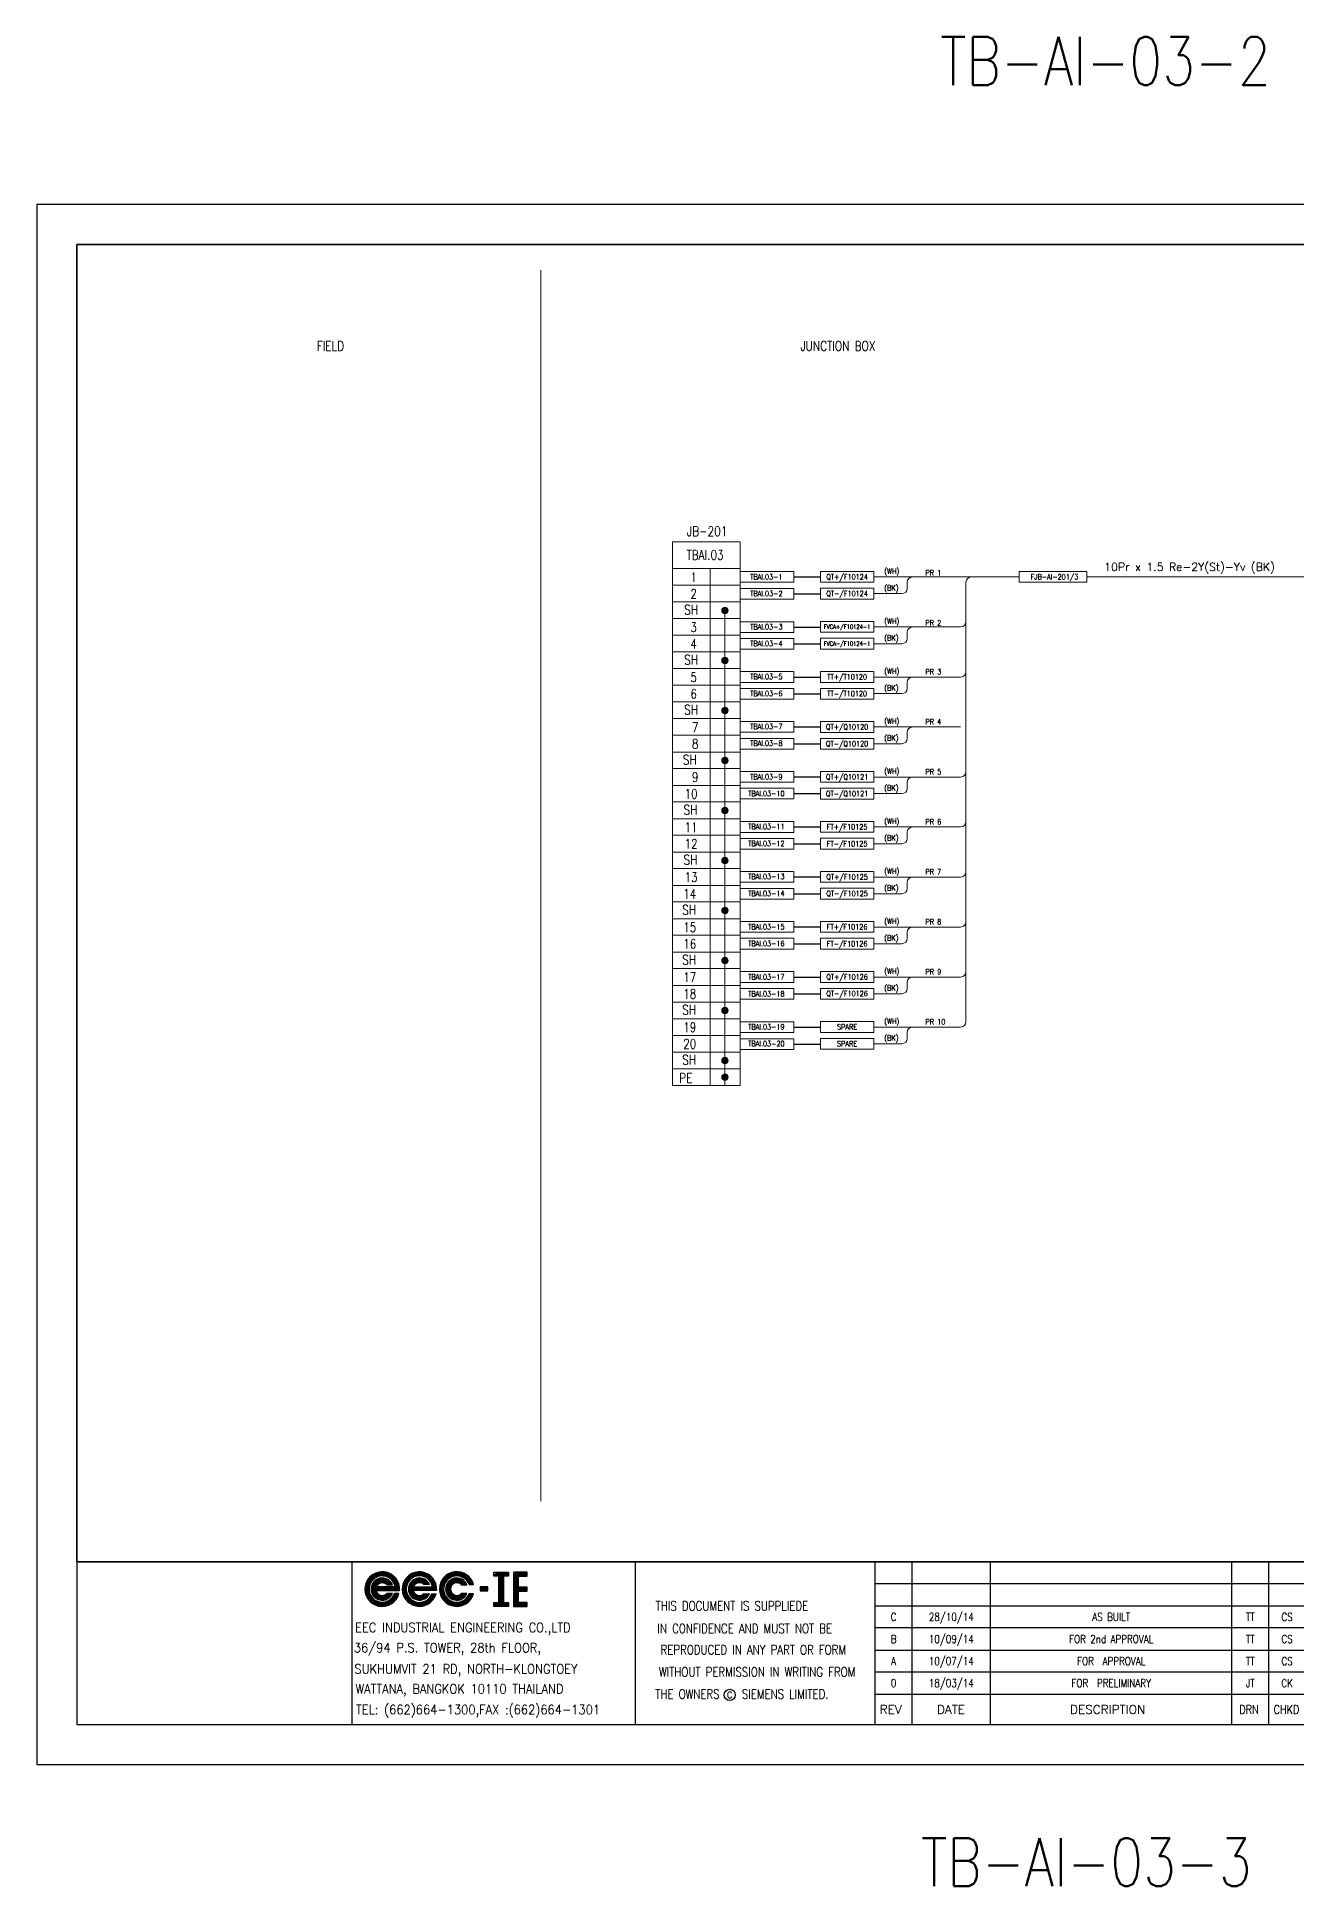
# Model space of a CAD drawing. Header units: millimetres. Extents: x -14942 to 24072, y -50285 to 2207.
# Drawn here: x 552.8 to 789, y -6106.5 to -5759.9 of the extents above; entities that cross this region are included whole.
import ezdxf
from ezdxf.enums import TextEntityAlignment as Align

# ---------------------------------------------------------------- set-up
doc = ezdxf.new("R2010")
doc.units = ezdxf.units.MM
doc.header["$MEASUREMENT"] = 0
doc.layers.get('0').update_dxf_attribs({"linetype": 'CONTINUOUS'})
for name, color, linetype in [('52049_PAPER A4$0$Frame_A1', 253, 'CONTINUOUS'), ('BEAM', 3, 'CONTINUOUS'), ('INSTRUMENT', 1, 'CONTINUOUS'), ('TEXT', 2, 'CONTINUOUS')]:
    doc.layers.add(name, color=color, linetype=linetype)
doc.styles.add('52049_PAPER A4$0$ISO Proportional', font='isocp.shx')
doc.styles.add('52049_PAPER A4$0$ROMANS', font='isocp.shx')
doc.styles.add('52049_PAPER A4$0$Romans-title', font='romans.shx')
doc.styles.add('ROMANS', font='romans')

# ---------------------------------------------------------------- blocks, each defined once
blk = doc.blocks.new('52049_PAPER A4$0$eec-ie')
at = {"layer": '52049_PAPER A4$0$Frame_A1', "color": 0, "lineweight": -3}
for p, q in [((0, 0), (0.87, 0.87)), ((0, -0.08), (0.3, 0.22)), ((0, -0.16), (0.26, 0.1)), ((0, -0.23), (0.24, 0)), ((0.01, 0.09), (0.78, 0.86)), ((0.04, 0.2), (0.68, 0.83)), ((0.09, 0.32), (0.55, 0.78)), ((0.26, 0.57), (0.3, 0.62)), ((0.34, -0.12), (1, 0.53)), ((0.35, -0.04), (0.92, 0.53)), ((0.35, -0.19), (1.07, 0.52)), ((0.36, 0.05), (0.82, 0.51)), ((0.37, -0.26), (0.66, 0.04)), ((0.39, -0.32), (0.74, 0.04)), ((0.4, 0.17), (0.7, 0.47)), ((0.41, -0.37), (0.82, 0.04)), ((1.69, 0.04), (0.64, 0.04)), ((0.65, 0.57), (0.96, 0.88)), ((0.68, -0.17), (0.9, 0.04)), ((0.76, -0.17), (0.98, 0.04)), ((0.77, 0.62), (1.03, 0.88)), ((0.84, -0.17), (1.05, 0.04)), ((0.87, 0.64), (1.1, 0.87)), ((0.87, 0.25), (1.13, 0.51)), ((0.92, -0.17), (1.13, 0.04)), ((0.95, 0.64), (1.17, 0.86)), ((0.96, 0.26), (1.19, 0.49)), ((1, -0.17), (1.21, 0.04)), ((1.03, 0.64), (1.23, 0.84)), ((1.03, 0.25), (1.24, 0.46)), ((1.07, -0.17), (1.29, 0.04)), ((1.09, 0.24), (1.29, 0.44)), ((1.1, 0.63), (1.29, 0.82)), ((1.15, 0.21), (1.34, 0.4)), ((1.15, -0.17), (1.37, 0.04)), ((1.16, 0.62), (1.35, 0.8)), ((1.19, 0.18), (1.38, 0.37)), ((1.22, 0.6), (1.4, 0.78)), ((1.22, 0.15), (1.54, 0.15)), ((1.23, -0.17), (1.44, 0.04)), ((1.25, 0.15), (1.42, 0.33)), ((1.28, 0.57), (1.45, 0.75)), ((1.31, -0.17), (1.52, 0.04)), ((1.32, 0.15), (1.46, 0.29)), ((1.33, 0.55), (1.5, 0.72)), ((1.38, 0.52), (1.54, 0.69)), ((1.39, -0.17), (1.6, 0.04)), ((1.4, 0.15), (1.49, 0.24)), ((1.42, 0.49), (1.59, 0.65)), ((1.46, 0.45), (1.63, 0.62)), ((1.46, -0.17), (1.68, 0.04)), ((1.48, 0.15), (1.52, 0.19)), ((1.5, 0.41), (1.67, 0.58)), ((1.54, 0.37), (1.71, 0.54)), ((1.54, -0.17), (1.9, 0.18)), ((1.57, 0.33), (1.74, 0.49)), ((1.6, 0.28), (1.77, 0.45)), ((1.62, -0.17), (1.91, 0.12)), ((1.63, 0.23), (1.8, 0.4)), ((1.65, 0.17), (1.83, 0.35)), ((1.67, 0.11), (1.86, 0.3)), ((1.69, 0.05), (1.88, 0.24)), ((1.7, -0.17), (1.93, 0.06)), ((2.09, -0.09), (2.37, 0.19)), ((2.1, -0.01), (2.51, 0.41)), ((2.1, -0.17), (2.34, 0.08)), ((2.11, 0.08), (2.88, 0.86)), ((2.13, 0.18), (2.78, 0.83)), ((2.18, 0.31), (2.65, 0.78)), ((2.31, 0.52), (2.45, 0.65)), ((2.44, -0.05), (3.02, 0.52)), ((2.44, -0.13), (3.1, 0.52)), ((2.45, -0.2), (2.78, 0.13)), ((2.46, 0.04), (2.93, 0.51)), ((2.46, -0.26), (2.76, 0.04)), ((2.48, -0.32), (2.84, 0.04)), ((2.49, 0.15), (2.81, 0.47)), ((2.56, 0.45), (2.97, 0.87)), ((2.72, -0.17), (2.92, 0.04)), ((2.73, 0.04), (3.79, 0.04)), ((2.77, 0.59), (3.06, 0.87)), ((2.79, -0.17), (3, 0.04)), ((2.84, 0.19), (3.17, 0.51)), ((2.87, -0.17), (3.08, 0.04)), ((2.89, 0.63), (3.13, 0.87)), ((2.95, -0.17), (3.15, 0.04)), ((2.98, 0.64), (3.2, 0.86)), ((2.98, 0.26), (3.23, 0.5)), ((3.03, -0.17), (3.23, 0.04)), ((3.06, 0.65), (3.27, 0.85)), ((3.07, 0.26), (3.29, 0.48)), ((3.11, -0.17), (3.31, 0.04)), ((3.14, 0.64), (3.33, 0.83)), ((3.14, 0.25), (3.34, 0.46)), ((3.18, -0.17), (3.39, 0.04)), ((3.2, 0.24), (3.39, 0.43)), ((3.21, 0.63), (3.39, 0.81)), ((3.25, 0.21), (3.44, 0.4)), ((3.26, -0.17), (3.47, 0.04)), ((3.27, 0.62), (3.44, 0.79)), ((3.29, 0.18), (3.48, 0.36)), ((3.62, 0.16), (3.31, 0.16)), ((3.33, 0.6), (3.5, 0.77)), ((3.34, -0.17), (3.54, 0.04)), ((3.36, 0.16), (3.52, 0.32)), ((3.38, 0.57), (3.55, 0.74)), ((3.42, -0.17), (3.62, 0.04)), ((3.43, 0.55), (3.59, 0.71)), ((3.43, 0.16), (3.55, 0.28)), ((3.48, 0.52), (3.64, 0.68)), ((3.5, -0.17), (3.7, 0.04)), ((3.51, 0.16), (3.58, 0.23)), ((3.52, 0.48), (3.68, 0.64)), ((3.57, 0.45), (3.72, 0.61)), ((3.57, -0.17), (3.78, 0.04)), ((3.59, 0.16), (3.61, 0.18)), ((3.6, 0.41), (3.76, 0.57)), ((3.64, 0.37), (3.8, 0.53)), ((3.65, -0.17), (3.99, 0.17)), ((3.67, 0.32), (3.83, 0.48)), ((3.7, 0.27), (3.87, 0.44)), ((3.73, 0.22), (3.9, 0.39)), ((3.73, -0.17), (4, 0.11)), ((3.75, 0.17), (3.92, 0.34)), ((3.77, 0.11), (3.95, 0.28)), ((3.79, 0.05), (3.97, 0.23)), ((3.81, -0.17), (4.02, 0.04)), ((4.18, -0.03), (4.57, 0.36)), ((4.18, -0.11), (4.47, 0.18)), ((4.18, -0.18), (4.43, 0.07)), ((4.19, 0.06), (5, 0.86)), ((4.21, 0.16), (4.9, 0.84)), ((4.25, 0.28), (4.78, 0.8)), ((4.34, 0.45), (4.61, 0.71)), ((4.53, -0.15), (5.2, 0.53)), ((4.53, -0.07), (5.13, 0.53)), ((4.54, 0.02), (5.04, 0.52)), ((4.54, -0.22), (4.86, 0.1)), ((4.57, 0.12), (4.93, 0.49)), ((4.69, 0.48), (5.08, 0.87)), ((4.69, 0.32), (4.73, 0.37)), ((4.88, 0.59), (5.16, 0.88)), ((4.96, 0.2), (5.27, 0.52)), ((4.99, 0.63), (5.24, 0.87)), ((5.08, 0.64), (5.31, 0.86)), ((5.09, 0.25), (5.33, 0.5)), ((5.16, 0.64), (5.37, 0.85)), ((5.17, 0.26), (5.39, 0.48)), ((5.24, 0.64), (5.43, 0.83)), ((5.24, 0.25), (5.44, 0.46)), ((5.3, 0.63), (5.49, 0.82)), ((5.3, 0.23), (5.49, 0.43)), ((5.35, 0.2), (5.54, 0.39)), ((5.37, 0.61), (5.55, 0.79)), ((5.39, 0.17), (5.58, 0.36)), ((5.4, 0.15), (5.72, 0.15)), ((5.42, 0.59), (5.6, 0.77)), ((5.46, 0.15), (5.62, 0.32)), ((5.48, 0.57), (5.65, 0.74)), ((5.53, 0.54), (5.7, 0.71)), ((5.53, 0.15), (5.65, 0.27)), ((5.58, 0.51), (5.74, 0.68)), ((5.61, 0.15), (5.68, 0.23)), ((5.62, 0.47), (5.79, 0.64)), ((5.66, 0.44), (5.83, 0.6)), ((5.69, 0.15), (5.71, 0.18)), ((5.7, 0.4), (5.87, 0.56)), ((5.73, 0.36), (5.9, 0.52)), ((5.77, 0.31), (5.94, 0.48)), ((5.8, 0.26), (5.97, 0.43)), ((5.82, 0.21), (6, 0.38)), ((5.85, 0.15), (6.02, 0.33)), ((6.09, 0.15), (5.85, 0.15)), ((5.92, 0.15), (6.05, 0.28)), ((6, 0.15), (6.07, 0.22)), ((6.08, 0.15), (6.09, 0.16)), ((6.9, 0.04), (6.46, 0.04)), ((6.46, 0.04), (6.46, -0.18)), ((6.46, -0.01), (6.51, 0.04)), ((6.46, -0.09), (6.59, 0.04)), ((6.46, -0.17), (6.66, 0.04)), ((6.52, -0.18), (6.74, 0.04)), ((6.6, -0.18), (6.82, 0.04)), ((6.68, -0.18), (6.9, 0.04)), ((6.9, -0.18), (6.9, 0.04)), ((7.23, 0.68), (7.41, 0.86)), ((7.27, 0.64), (7.49, 0.86)), ((7.35, 0.64), (7.57, 0.86)), ((7.43, 0.64), (7.65, 0.86)), ((7.5, 0.64), (7.72, 0.86)), ((7.51, 0.57), (7.8, 0.86)), ((7.51, 0.49), (7.88, 0.86)), ((7.51, 0.41), (7.96, 0.86)), ((7.51, 0.34), (7.78, 0.61)), ((7.51, 0.26), (7.78, 0.53)), ((7.51, 0.18), (7.78, 0.45)), ((7.51, 0.1), (7.78, 0.38)), ((7.51, 0.02), (7.78, 0.3)), ((7.51, -0.05), (7.78, 0.22)), ((7.51, -0.13), (7.78, 0.14)), ((7.51, -0.21), (7.78, 0.07)), ((7.82, 0.64), (8.04, 0.86)), ((7.89, 0.64), (8.06, 0.81)), ((7.97, 0.64), (8.06, 0.73)), ((8.05, 0.64), (8.06, 0.65)), ((8.33, 0.46), (8.74, 0.86)), ((8.33, 0.54), (8.66, 0.86)), ((8.33, 0.38), (8.82, 0.86)), ((8.33, 0.69), (8.5, 0.86)), ((8.33, 0.62), (8.58, 0.86)), ((8.33, 0.3), (8.61, 0.58)), ((8.33, 0.23), (8.61, 0.5)), ((8.33, 0.15), (8.61, 0.42)), ((8.33, 0.07), (8.61, 0.35)), ((8.33, -0.01), (8.61, 0.27)), ((8.33, -0.09), (8.61, 0.19)), ((8.33, -0.16), (8.61, 0.11)), ((8.33, -0.24), (8.61, 0.03)), ((8.33, -0.4), (8.74, 0.01)), ((8.33, -0.32), (8.66, 0.01)), ((8.33, -0.48), (8.82, 0.01)), ((8.67, 0.64), (8.89, 0.86)), ((8.68, -0.21), (8.9, 0.01)), ((8.75, 0.64), (8.97, 0.86)), ((8.75, -0.21), (8.97, 0.01)), ((8.83, 0.64), (9.05, 0.86)), ((8.83, -0.21), (9.05, 0.01)), ((8.91, 0.64), (9.11, 0.84)), ((8.99, 0.64), (9.11, 0.76)), ((9.06, 0.64), (9.11, 0.69)), ((0.02, -0.3), (0.23, -0.08)), ((0.03, -0.36), (0.23, -0.16)), ((0.05, -0.42), (0.24, -0.23)), ((0.07, -0.47), (0.26, -0.29)), ((0.1, -0.53), (0.27, -0.35)), ((0.12, -0.58), (0.3, -0.4)), ((0.15, -0.63), (0.32, -0.46)), ((0.19, -0.67), (0.35, -0.5)), ((0.22, -0.72), (0.39, -0.55)), ((0.26, -0.76), (0.42, -0.59)), ((0.3, -0.8), (0.46, -0.63)), ((0.34, -0.83), (0.5, -0.67)), ((0.38, -0.87), (0.55, -0.7)), ((0.42, -0.9), (0.59, -0.73)), ((0.44, -0.42), (0.64, -0.22)), ((0.47, -0.47), (0.66, -0.27)), ((0.47, -0.93), (0.65, -0.76)), ((0.5, -0.51), (0.69, -0.32)), ((0.52, -0.96), (0.7, -0.78)), ((0.54, -0.55), (0.73, -0.36)), ((0.58, -0.59), (0.78, -0.39)), ((0.58, -0.98), (0.76, -0.8)), ((0.62, -0.17), (1.94, -0.17)), ((0.63, -0.62), (0.83, -0.42)), ((0.63, -1.01), (0.82, -0.82)), ((0.68, -0.65), (0.89, -0.44)), ((0.69, -1.03), (0.89, -0.83)), ((0.73, -0.67), (0.96, -0.45)), ((0.75, -1.04), (0.96, -0.83)), ((0.79, -0.69), (1.04, -0.44)), ((0.82, -1.05), (1.04, -0.83)), ((0.85, -0.71), (1.19, -0.37)), ((0.89, -1.06), (1.14, -0.81)), ((0.92, -0.72), (1.29, -0.34)), ((0.96, -1.07), (1.25, -0.77)), ((1, -0.72), (1.37, -0.34)), ((1.04, -1.06), (1.76, -0.34)), ((1.09, -0.71), (1.45, -0.34)), ((1.13, -1.05), (1.84, -0.34)), ((1.2, -0.67), (1.53, -0.34)), ((1.54, -0.34), (1.22, -0.34)), ((1.23, -1.03), (1.9, -0.36)), ((1.35, -0.99), (1.86, -0.48)), ((1.53, -0.88), (1.76, -0.66)), ((1.65, -0.38), (1.68, -0.34)), ((1.91, -0.34), (1.66, -0.34)), ((1.78, -0.17), (1.94, -0.01)), ((1.85, -0.17), (1.94, -0.09)), ((1.93, -0.17), (1.94, -0.17)), ((2.1, -0.24), (2.32, -0.02)), ((2.11, -0.3), (2.32, -0.1)), ((2.13, -0.36), (2.32, -0.17)), ((2.15, -0.42), (2.33, -0.24)), ((2.17, -0.48), (2.35, -0.3)), ((2.2, -0.53), (2.37, -0.36)), ((2.22, -0.58), (2.39, -0.42)), ((2.25, -0.63), (2.42, -0.47)), ((2.29, -0.68), (2.45, -0.51)), ((2.32, -0.72), (2.48, -0.56)), ((2.36, -0.76), (2.52, -0.6)), ((2.4, -0.8), (2.56, -0.64)), ((2.44, -0.84), (2.6, -0.68)), ((2.48, -0.87), (2.64, -0.71)), ((2.51, -0.38), (2.71, -0.17)), ((2.53, -0.9), (2.69, -0.74)), ((2.54, -0.43), (2.73, -0.23)), ((2.57, -0.47), (2.76, -0.28)), ((2.58, -0.93), (2.74, -0.77)), ((2.6, -0.51), (2.79, -0.33)), ((2.63, -0.96), (2.8, -0.79)), ((2.64, -0.55), (2.83, -0.37)), ((2.68, -0.98), (2.86, -0.81)), ((2.69, -0.59), (2.87, -0.4)), ((4.02, -0.17), (2.71, -0.17)), ((2.73, -0.62), (2.93, -0.43)), ((2.74, -1.01), (2.92, -0.82)), ((2.78, -0.65), (2.99, -0.44)), ((2.8, -1.02), (2.99, -0.83)), ((2.84, -0.67), (3.06, -0.45)), ((2.86, -1.04), (3.06, -0.84)), ((2.9, -0.69), (3.14, -0.44)), ((2.92, -1.05), (3.14, -0.83)), ((2.96, -0.7), (3.32, -0.35)), ((2.99, -1.06), (3.24, -0.81)), ((3.03, -0.71), (3.39, -0.35)), ((3.07, -1.06), (3.36, -0.77)), ((3.11, -0.71), (3.47, -0.35)), ((3.15, -1.06), (3.86, -0.35)), ((3.2, -0.7), (3.55, -0.35)), ((3.24, -1.04), (3.94, -0.35)), ((3.31, -0.35), (3.62, -0.35)), ((3.32, -0.65), (3.62, -0.36)), ((3.35, -1.02), (3.98, -0.38)), ((3.48, -0.97), (3.93, -0.51)), ((3.74, -0.39), (3.78, -0.35)), ((3.76, -0.35), (3.99, -0.35)), ((3.89, -0.17), (4.02, -0.03)), ((3.96, -0.17), (4.03, -0.11)), ((4.19, -0.25), (4.42, -0.03)), ((4.21, -0.32), (4.41, -0.11)), ((4.22, -0.38), (4.42, -0.18)), ((4.24, -0.44), (4.43, -0.25)), ((4.26, -0.49), (4.45, -0.31)), ((4.29, -0.54), (4.47, -0.37)), ((4.32, -0.59), (4.49, -0.42)), ((4.35, -0.64), (4.52, -0.47)), ((4.38, -0.69), (4.55, -0.52)), ((4.42, -0.73), (4.58, -0.56)), ((4.45, -0.77), (4.62, -0.6)), ((4.49, -0.81), (4.66, -0.64)), ((4.53, -0.84), (4.7, -0.68)), ((4.56, -0.28), (4.8, -0.03)), ((4.58, -0.33), (4.8, -0.11)), ((4.58, -0.88), (4.75, -0.71)), ((4.6, -0.39), (4.81, -0.18)), ((4.62, -0.91), (4.8, -0.74)), ((4.63, -0.44), (4.83, -0.24)), ((4.66, -0.48), (4.86, -0.29)), ((4.67, -0.94), (4.85, -0.77)), ((4.7, -0.52), (4.89, -0.33)), ((4.72, -0.97), (4.9, -0.79)), ((4.74, -0.56), (4.93, -0.37)), ((4.78, -0.6), (4.98, -0.4)), ((4.78, -0.99), (4.96, -0.81)), ((4.83, -0.63), (5.03, -0.43)), ((4.83, -1.01), (5.03, -0.82)), ((4.88, -0.66), (5.09, -0.44)), ((4.89, -1.03), (5.1, -0.83)), ((4.93, -0.68), (5.17, -0.45)), ((4.96, -1.05), (5.17, -0.83)), ((4.99, -0.7), (5.26, -0.43)), ((5.02, -1.06), (5.26, -0.82)), ((5.06, -0.71), (5.43, -0.34)), ((5.09, -1.06), (5.36, -0.8)), ((5.13, -0.72), (5.5, -0.34)), ((5.17, -1.07), (5.49, -0.75)), ((5.21, -0.71), (5.58, -0.34)), ((5.25, -1.06), (5.97, -0.34)), ((5.3, -0.7), (5.66, -0.34)), ((5.35, -1.05), (6.05, -0.34)), ((5.72, -0.34), (5.4, -0.34)), ((5.43, -0.65), (5.71, -0.37)), ((5.45, -1.02), (6.07, -0.4)), ((5.58, -0.96), (6.02, -0.53)), ((5.81, -0.43), (5.89, -0.34)), ((5.85, -0.34), (6.09, -0.34)), ((6.46, -0.18), (6.9, -0.18)), ((6.75, -0.18), (6.9, -0.04)), ((6.83, -0.18), (6.9, -0.12)), ((7.23, -0.95), (7.34, -0.84)), ((7.23, -0.88), (7.26, -0.84)), ((7.23, -1.03), (7.42, -0.84)), ((7.28, -1.07), (7.5, -0.84)), ((7.35, -1.07), (7.78, -0.64)), ((7.43, -1.07), (7.78, -0.71)), ((7.51, -0.29), (7.78, -0.01)), ((7.51, -0.37), (7.78, -0.09)), ((7.51, -0.44), (7.78, -0.17)), ((7.51, -0.52), (7.78, -0.25)), ((7.51, -0.6), (7.78, -0.32)), ((7.51, -0.68), (7.78, -0.4)), ((7.51, -0.76), (7.78, -0.48)), ((7.51, -0.83), (7.78, -0.56)), ((7.51, -1.07), (7.78, -0.79)), ((7.59, -1.07), (7.81, -0.84)), ((7.67, -1.07), (7.89, -0.84)), ((7.74, -1.07), (7.96, -0.84)), ((7.82, -1.07), (8.04, -0.84)), ((7.9, -1.07), (8.06, -0.91)), ((7.98, -1.07), (8.06, -0.98)), ((8.33, -0.55), (8.61, -0.28)), ((8.33, -0.63), (8.61, -0.36)), ((8.33, -0.71), (8.61, -0.43)), ((8.33, -0.79), (8.61, -0.51)), ((8.33, -0.86), (8.61, -0.59)), ((8.33, -0.94), (8.61, -0.67)), ((8.33, -1.02), (8.61, -0.75)), ((8.37, -1.07), (8.61, -0.82)), ((8.45, -1.07), (8.67, -0.84)), ((8.52, -1.07), (8.74, -0.84)), ((8.6, -1.07), (8.82, -0.84)), ((8.68, -1.07), (8.9, -0.84)), ((8.76, -1.07), (8.98, -0.84)), ((8.84, -1.07), (9.06, -0.84)), ((8.91, -0.21), (9.11, -0.02)), ((8.91, -1.07), (9.11, -0.87)), ((8.99, -0.21), (9.11, -0.09)), ((8.99, -1.07), (9.11, -0.95)), ((9.07, -0.21), (9.11, -0.17)), ((9.07, -1.07), (9.11, -1.03)), ((8.06, -1.07), (8.06, -1.06))]:
    blk.add_line(p, q, dxfattribs=at)
for points in [[(7.23, 0.86), (8.06, 0.86), (8.06, 0.64), (7.78, 0.64), (7.78, -0.84), (8.06, -0.84), (8.06, -1.07), (7.23, -1.07), (7.23, -0.84), (7.51, -0.84), (7.51, 0.64), (7.23, 0.64)], [(8.61, 0.01), (8.61, 0.64), (9.11, 0.64), (9.11, 0.86), (8.33, 0.86), (8.33, -1.07), (9.11, -1.07), (9.11, -0.84), (8.61, -0.84), (8.61, -0.21), (9.11, -0.21), (9.11, 0.01)]]:
    blk.add_lwpolyline(points, close=True, dxfattribs=at)
for centre, radius, start, end in [((0.97, -0.09), 0.972, 355.3439, 345.1466), ((0.97, -0.09), 0.737, 10.5243, 340.256), ((0.97, -0.09), 0.623, 23.5697, 336.4303), ((0.97, -0.09), 0.354, 44.7876, 157.6107), ((3.06, -0.09), 0.967, 355.6074, 344.7747), ((3.06, -0.09), 0.742, 10.0766, 339.9937), ((3.06, -0.09), 0.618, 24.2545, 335.7455), ((3.06, -0.09), 0.358, 45.1096, 158.7579), ((5.15, -0.09), 0.972, 14.8534, 345.1466), ((5.15, -0.09), 0.737, 19.744, 340.256), ((5.15, -0.09), 0.623, 23.5697, 336.4303), ((5.15, -0.09), 0.354, 44.7876, 315.2124), ((0.97, -0.09), 0.354, 192.8901, 315.2124), ((3.06, -0.09), 0.358, 191.9242, 314.8904)]:
    blk.add_arc(centre, radius, start, end, dxfattribs=at)
blk = doc.blocks.new('52049_PAPER A4$0$eec logo')
at = {"color": 7, "xscale": 2.786697286423482, "yscale": 2.786697286423482, "zscale": 2.786697286423482}
blk.add_blockref('52049_PAPER A4$0$eec-ie', (50.01, 25.95), dxfattribs=at)
blk = doc.blocks.new('FJB')
at = {"color": 3}
for p, q in [((-415.5, 38.01), (-4.5, 38.01)), ((-363.94, 38.01), (-363.94, 7.5)), ((-310.77, 38.01), (-310.77, 7.5)), ((-265.75, 7.5), (-265.75, 38.01)), ((-258.85, 7.5), (-258.85, 38.01)), ((-244.11, 7.5), (-244.11, 38.01)), ((-198.84, 7.5), (-198.84, 38.01)), ((-191.95, 7.5), (-191.95, 38.01)), ((-185.05, 7.5), (-185.05, 38.01)), ((-178.16, 38.01), (-178.16, 7.5)), ((-92.38, 38.01), (-92.38, 7.5)), ((-178.16, 21.46), (-4.5, 21.46)), ((-75.06, 21.46), (-75.06, 7.5)), ((-31.4, 21.46), (-31.4, 7.5)), ((-18.75, 21.46), (-18.75, 7.5)), ((-265.75, 13.19), (-178.16, 13.19))]:
    blk.add_line(p, q, dxfattribs=at)
at = {"color": 7}
for p, q in [((-4.5, 38.01), (-96.38, 38.01)), ((-92.38, 38.01), (-92.38, 19.85))]:
    blk.add_line(p, q, dxfattribs=at)
at = {"color": 1}
for p, q in [((-178.16, 33.87), (-265.75, 33.87)), ((-265.75, 29.74), (-178.16, 29.74)), ((-178.16, 25.6), (-265.75, 25.6)), ((-265.75, 21.46), (-178.16, 21.46)), ((-178.16, 17.33), (-265.75, 17.33))]:
    blk.add_line(p, q, dxfattribs=at)
at = {"color": 7}
blk.add_lwpolyline([(0, 0), (0, 292.5), (-423, 292.5), (-423, 0)], close=True, dxfattribs=at)
blk.add_lwpolyline([(-415.5, 285), (-4.5, 285), (-4.5, 38.01), (-415.5, 38.01)], close=True)
at = {"color": 3}
blk.add_lwpolyline([(-4.5, 7.5), (-4.5, 285), (-415.5, 285), (-415.5, 7.5)], close=True, dxfattribs=at)
at = {"color": 2}
blk.add_circle((-293.05, 13.05), 1.05, dxfattribs=at)
at = {"color": 3, "xscale": 1.200000000000001, "yscale": 1.200000000000001, "zscale": 1.200000000000001}
blk.add_blockref('52049_PAPER A4$0$eec logo', (-421.49, 2.05), dxfattribs=at)
at = {"color": 2, "style": '52049_PAPER A4$0$ISO Proportional'}
for s, height, p in [('PROJECT:-', 2.482, (-168.61, 35.02)), ('DRAWING TITLE:', 2.4821, (-164.78, 18.99))]:
    blk.add_text(s, height=height, dxfattribs=at).set_placement(p, align=Align.MIDDLE_CENTER)
at = {"color": 2, "style": '52049_PAPER A4$0$Romans-title', "width": 0.8}
for s, p in [('THIS DOCUMENT IS SUPPLIEDE', (-292.63, 29.75)), ('IN CONFIDENCE AND MUST NOT BE', (-290.24, 25.51)), (' REPRODUCED IN ANY PART OR FORM', (-289.1, 21.53)), (' WITHOUT PERMISSION IN WRITING FROM ', (-287.9, 17.35)), ('THE OWNERS   SIEMENS LIMITED. ', (-290.28, 13.22))]:
    blk.add_text(s, height=1.75, dxfattribs=at).set_placement(p, align=Align.MIDDLE)
at = {"color": 2}
for s, height, style, width, p in [('C', 1.5, '52049_PAPER A4$0$Romans-title', 0.8, (-262.3, 27.67)), ('28/10/14', 1.5, '52049_PAPER A4$0$Romans-title', 0.8, (-251.48, 27.67)), ('AS BUILT', 1.5, '52049_PAPER A4$0$Romans-title', 0.8, (-221.48, 27.67)), ('TT', 1.5, '52049_PAPER A4$0$Romans-title', 0.8, (-195.39, 27.67)), ('CS', 1.5, '52049_PAPER A4$0$Romans-title', 0.8, (-188.5, 27.67)), ('B', 1.5, '52049_PAPER A4$0$Romans-title', 0.8, (-262.3, 23.53)), ('10/09/14', 1.5, '52049_PAPER A4$0$Romans-title', 0.8, (-251.48, 23.53)), ('FOR 2nd APPROVAL', 1.5, '52049_PAPER A4$0$Romans-title', 0.8, (-221.48, 23.53)), ('TT', 1.5, '52049_PAPER A4$0$Romans-title', 0.8, (-195.39, 23.53)), ('CS', 1.5, '52049_PAPER A4$0$Romans-title', 0.8, (-188.5, 23.53)), ('-', 1.5, '52049_PAPER A4$0$Romans-title', 0.8, (-181.6, 27.67)), ('-', 1.5, '52049_PAPER A4$0$Romans-title', 0.8, (-181.6, 23.53)), ('A', 1.5, '52049_PAPER A4$0$Romans-title', 0.8, (-262.3, 19.39)), ('10/07/14', 1.5, '52049_PAPER A4$0$Romans-title', 0.8, (-251.48, 19.39)), ('FOR  APPROVAL', 1.5, '52049_PAPER A4$0$Romans-title', 0.8, (-221.48, 19.39)), ('TT', 1.5, '52049_PAPER A4$0$Romans-title', 0.8, (-195.39, 19.39)), ('CS', 1.5, '52049_PAPER A4$0$Romans-title', 0.8, (-188.5, 19.39)), ('-', 1.5, '52049_PAPER A4$0$Romans-title', 0.8, (-181.6, 19.39)), ('Scale :', 2.482, '52049_PAPER A4$0$ROMANS', 0.9, (-87.06, 18.78)), ('DWG No.', 2.482, '52049_PAPER A4$0$ROMANS', 0.9, (-68.61, 18.78)), ('REV.', 2.482, '52049_PAPER A4$0$ROMANS', 0.9, (-25.21, 18.99)), ('SHT NO.', 2.482, '52049_PAPER A4$0$ROMANS', 0.9, (-12.98, 18.99)), ('0', 1.5, '52049_PAPER A4$0$Romans-title', 0.8, (-262.3, 15.26)), ('18/03/14', 1.5, '52049_PAPER A4$0$Romans-title', 0.8, (-251.48, 15.26)), ('FOR  PRELIMINARY', 1.5, '52049_PAPER A4$0$Romans-title', 0.8, (-221.48, 15.26)), ('JT', 1.5, '52049_PAPER A4$0$Romans-title', 0.8, (-195.39, 15.26)), ('CK', 1.5, '52049_PAPER A4$0$Romans-title', 0.8, (-188.5, 15.26)), ('-', 1.5, '52049_PAPER A4$0$Romans-title', 0.8, (-181.6, 15.26)), ('C', 2.8, '52049_PAPER A4$0$Romans-title', 0.8, (-24.36, 13.21)), ('-', 2.25, '52049_PAPER A4$0$Romans-title', 0.8, (-84, 12.48))]:
    blk.add_text(s, height=height, dxfattribs=dict(at, style=style, width=width)).set_placement(p, align=Align.MIDDLE_CENTER)
at = {"color": 2, "style": '52049_PAPER A4$0$Romans-title'}
for s, height, width, p in [('EEC INDUSTRIAL ENGINEERING CO.,LTD', 1.75, 0.9, (-363.31, 24.81)), ('36/94 P.S. TOWER, 28th FLOOR,', 1.75, 0.9, (-363.55, 21.03, -1.75)), ('SUKHUMVIT 21 RD, NORTH-KLONGTOEY', 1.75, 0.9, (-363.45, 17.05, -1.75)), ('WATTANA, BANGKOK 10110 THAILAND ', 1.75, 0.9, (-363.25, 13.31, -1.75)), ('TEL: (662)664-1300,FAX :(662)664-1301', 1.75, 0.9, (-363.14, 9.42, -1.75)), ('DRN', 1.655, 0.8, (-197.44, 9.49)), ('CHKD', 1.655, 0.8, (-191.03, 9.49)), ('APPD', 1.655, 0.8, (-184.14, 9.49))]:
    blk.add_text(s, height=height, dxfattribs=dict(at, width=width)).set_placement(p)
blk.add_text('C', height=1.19, dxfattribs=at).set_placement((-293.05, 13.05), align=Align.MIDDLE)
for s, height, p in [('REV', 1.655, (-264.9, 9.49)), ('DATE', 1.655, (-254.17, 9.49)), ('DESCRIPTION', 1.6548, (-229.2, 9.49))]:
    blk.add_text(s, height=height, dxfattribs=at).set_placement(p)
at = {"layer": 'TEXT', "style": 'ROMANS', "width": 0.8}
blk.add_text('JUNCTION LOOP DIAGRAM ', height=2.25, dxfattribs=at).set_placement((-135.27, 11.24), align=Align.MIDDLE_CENTER)

msp = doc.modelspace()

# ---------------------------------------------------------------- hatches: boundary and pattern name
at = {"layer": 'INSTRUMENT', "lineweight": 13}
for points in [[(682.51, -5867.42, 1), (681.29, -5867.42, 1)], [(682.51, -5876.8, 1), (681.29, -5876.8, 1)], [(682.51, -5886.17, 1), (681.29, -5886.17, 1)], [(682.51, -5895.55, 1), (681.29, -5895.55, 1)], [(682.51, -5904.92, 1), (681.29, -5904.92, 1)], [(682.51, -5914.3, 1), (681.29, -5914.3, 1)], [(682.51, -5923.67, 1), (681.29, -5923.67, 1)], [(682.51, -5933.05, 1), (681.29, -5933.05, 1)], [(682.51, -5942.42, 1), (681.29, -5942.42, 1)], [(682.51, -5951.8, 1), (681.29, -5951.8, 1)], [(682.51, -5954.92, 1), (681.29, -5954.92, 1)], [(682.51, -5954.92, 1), (681.29, -5954.92, 1)]]:
    msp.add_hatch(color=7, dxfattribs=at).paths.add_polyline_path(points)

# ---------------------------------------------------------------- linework, layer by layer
at = {"layer": 'BEAM', "color": 7, "lineweight": 13, "ltscale": 0.3}
msp.add_line((647.38, -6034.38), (647.38, -5803.63), dxfattribs=at)
at = {"layer": 'INSTRUMENT', "color": 7, "lineweight": 13}
for p, q in [((672.07, -5859.56), (684.77, -5859.56)), ((672.07, -5859.56), (672.07, -5956.44)), ((679.1, -5859.56), (679.1, -5956.44)), ((684.77, -5859.56), (684.77, -5956.44)), ((709.82, -5861.13), (722.44, -5861.13)), ((722.44, -5861.13), (737.07, -5861.13)), ((749.77, -5861.11), (826.32, -5861.11)), ((684.77, -5862.69), (672.07, -5862.69)), ((709.82, -5864.25), (715.09, -5864.25)), ((716.09, -5863.25), (716.09, -5862.13)), ((727.11, -5862.13), (727.11, -5944.5)), ((672.07, -5865.81), (684.77, -5865.81)), ((684.77, -5865.81), (672.07, -5865.81)), ((684.77, -5868.94), (672.07, -5868.94)), ((681.9, -5867.42), (681.9, -5956.44)), ((672.07, -5872.06), (684.77, -5872.06)), ((684.77, -5872.06), (672.07, -5872.06)), ((716.09, -5872.63), (716.09, -5871.5)), ((684.77, -5875.19), (672.07, -5875.19)), ((709.82, -5873.63), (715.09, -5873.63)), ((684.77, -5878.31), (672.07, -5878.31)), ((672.07, -5878.31), (684.77, -5878.31)), ((684.77, -5881.44), (672.07, -5881.44)), ((709.82, -5879.88), (726.11, -5879.88)), ((716.09, -5882), (716.09, -5880.88)), ((672.07, -5884.56), (684.77, -5884.56)), ((684.77, -5884.56), (672.07, -5884.56)), ((709.82, -5883), (715.09, -5883)), ((684.77, -5887.69), (672.07, -5887.69)), ((709.82, -5889.25), (726.11, -5889.25)), ((684.77, -5890.81), (672.07, -5890.81)), ((672.07, -5890.81), (684.77, -5890.81)), ((709.82, -5892.38), (715.09, -5892.38)), ((716.09, -5891.38), (716.09, -5890.25)), ((684.77, -5893.94), (672.07, -5893.94)), ((684.77, -5897.06), (672.07, -5897.06)), ((672.07, -5897.06), (684.77, -5897.06)), ((709.82, -5898.63), (726.11, -5898.63)), ((716.09, -5900.75), (716.09, -5899.63)), ((684.77, -5900.19), (672.07, -5900.19)), ((672.07, -5903.31), (684.77, -5903.31)), ((684.77, -5903.31), (672.07, -5903.31)), ((709.82, -5901.75), (715.09, -5901.75)), ((672.07, -5906.44), (684.77, -5906.44)), ((684.77, -5906.44), (672.07, -5906.44)), ((672.07, -5909.56), (684.77, -5909.56)), ((684.77, -5909.56), (672.07, -5909.56)), ((709.82, -5908), (726.11, -5908)), ((716.09, -5910.13), (716.09, -5909)), ((684.77, -5912.69), (672.07, -5912.69)), ((709.82, -5911.13), (715.09, -5911.13)), ((672.07, -5915.81), (684.77, -5915.81)), ((684.77, -5915.81), (672.07, -5915.81)), ((709.82, -5917.38), (726.11, -5917.38)), ((684.77, -5918.94), (672.07, -5918.94)), ((709.82, -5920.5), (715.09, -5920.5)), ((716.09, -5919.5), (716.09, -5918.38)), ((672.07, -5922.06), (684.77, -5922.06)), ((684.77, -5922.06), (672.07, -5922.06)), ((684.77, -5925.19), (672.07, -5925.19)), ((709.82, -5926.75), (726.11, -5926.75)), ((716.09, -5928.88), (716.09, -5927.75)), ((684.77, -5928.31), (672.07, -5928.31)), ((672.07, -5928.31), (684.77, -5928.31)), ((709.82, -5929.88), (715.09, -5929.88)), ((684.77, -5931.44), (672.07, -5931.44)), ((672.07, -5934.56), (684.77, -5934.56)), ((684.77, -5934.56), (672.07, -5934.56)), ((684.77, -5937.69), (672.07, -5937.69)), ((709.82, -5936.13), (726.11, -5936.13)), ((716.09, -5938.25), (716.09, -5937.13)), ((684.77, -5940.81), (672.07, -5940.81)), ((672.07, -5940.81), (684.77, -5940.81)), ((709.82, -5939.25), (715.09, -5939.25)), ((684.77, -5943.94), (672.07, -5943.94)), ((684.77, -5947.06), (672.07, -5947.06)), ((672.07, -5947.06), (684.77, -5947.06)), ((709.82, -5945.5), (726.11, -5945.5)), ((709.82, -5948.63), (715.09, -5948.63)), ((716.09, -5947.63), (716.09, -5946.5)), ((684.77, -5950.19), (672.07, -5950.19)), ((672.07, -5953.31), (684.77, -5953.31)), ((684.77, -5953.31), (672.07, -5953.31)), ((684.77, -5953.31), (672.07, -5953.31)), ((672.07, -5956.44), (684.77, -5956.44)), ((684.77, -5956.44), (672.07, -5956.44))]:
    msp.add_line(p, q, dxfattribs=at)
at = {"layer": 'INSTRUMENT', "color": 7}
for p, q in [((694.81, -5861.11), (699.79, -5861.11)), ((694.81, -5864.26), (699.79, -5864.26)), ((694.81, -5870.52), (699.79, -5870.52)), ((694.81, -5873.68), (699.79, -5873.68)), ((694.81, -5879.88), (699.79, -5879.88)), ((694.81, -5883.04), (699.79, -5883.04)), ((694.81, -5889.24), (699.79, -5889.24)), ((694.81, -5892.4), (699.79, -5892.4)), ((694.81, -5898.59), (699.79, -5898.59)), ((694.81, -5901.74), (699.79, -5901.74)), ((694.81, -5908), (699.79, -5908)), ((694.81, -5911.16), (699.79, -5911.16)), ((694.81, -5917.36), (699.79, -5917.36)), ((694.81, -5920.52), (699.79, -5920.52)), ((694.81, -5926.72), (699.79, -5926.72)), ((694.81, -5929.88), (699.79, -5929.88)), ((694.81, -5936.13), (699.79, -5936.13)), ((694.81, -5939.28), (699.79, -5939.28)), ((694.81, -5945.54), (699.79, -5945.54)), ((694.81, -5948.7), (699.79, -5948.7))]:
    msp.add_line(p, q, dxfattribs=at)
at = {"layer": 'INSTRUMENT', "color": 7, "lineweight": 13, "ltscale": 0.8}
msp.add_line((709.82, -5870.5), (726.11, -5870.5), dxfattribs=at)
at = {"layer": 'INSTRUMENT', "color": 7, "lineweight": 13}
for points in [[(560.34, -5798.77), (971.34, -5798.77), (971.34, -6045.75), (560.34, -6045.75)], [(672.07, -5859.56), (684.77, -5859.56), (684.77, -5854.56), (672.07, -5854.56)], [(684.77, -5860.1), (694.81, -5860.1), (694.81, -5862.12), (684.77, -5862.12)], [(699.79, -5860.1), (709.82, -5860.1), (709.82, -5862.12), (699.79, -5862.12)], [(737.07, -5860.1), (749.77, -5860.1), (749.77, -5862.12), (737.07, -5862.12)], [(684.77, -5863.26), (694.81, -5863.26), (694.81, -5865.27), (684.77, -5865.27)], [(699.79, -5863.24), (709.82, -5863.24), (709.82, -5865.26), (699.79, -5865.26)], [(684.77, -5869.51), (694.81, -5869.51), (694.81, -5871.53), (684.77, -5871.53)], [(699.79, -5869.47), (709.82, -5869.47), (709.82, -5871.49), (699.79, -5871.49)], [(684.77, -5872.67), (694.81, -5872.67), (694.81, -5874.69), (684.77, -5874.69)], [(699.79, -5872.62), (709.82, -5872.62), (709.82, -5874.64), (699.79, -5874.64)], [(684.77, -5878.87), (694.81, -5878.87), (694.81, -5880.89), (684.77, -5880.89)], [(699.79, -5878.87), (709.82, -5878.87), (709.82, -5880.89), (699.79, -5880.89)], [(684.77, -5882.03), (694.81, -5882.03), (694.81, -5884.05), (684.77, -5884.05)], [(699.79, -5882.01), (709.82, -5882.01), (709.82, -5884.03), (699.79, -5884.03)], [(684.77, -5888.23), (694.81, -5888.23), (694.81, -5890.25), (684.77, -5890.25)], [(699.79, -5888.24), (709.82, -5888.24), (709.82, -5890.26), (699.79, -5890.26)], [(684.77, -5891.39), (694.81, -5891.39), (694.81, -5893.41), (684.77, -5893.41)], [(699.79, -5891.39), (709.82, -5891.39), (709.82, -5893.4), (699.79, -5893.4)], [(684.77, -5897.58), (694.81, -5897.58), (694.81, -5899.6), (684.77, -5899.6)], [(699.79, -5897.6), (709.82, -5897.6), (709.82, -5899.62), (699.79, -5899.62)], [(684.77, -5900.74), (694.81, -5900.74), (694.81, -5902.75), (684.77, -5902.75)], [(699.79, -5900.74), (709.82, -5900.74), (709.82, -5902.76), (699.79, -5902.76)], [(684.77, -5906.99), (694.81, -5906.99), (694.81, -5909.01), (684.77, -5909.01)], [(699.79, -5906.97), (709.82, -5906.97), (709.82, -5908.99), (699.79, -5908.99)], [(684.77, -5910.15), (694.81, -5910.15), (694.81, -5912.17), (684.77, -5912.17)], [(699.79, -5910.12), (709.82, -5910.12), (709.82, -5912.14), (699.79, -5912.14)], [(684.77, -5916.35), (694.81, -5916.35), (694.81, -5918.37), (684.77, -5918.37)], [(699.79, -5916.35), (709.82, -5916.35), (709.82, -5918.37), (699.79, -5918.37)], [(684.77, -5919.51), (694.81, -5919.51), (694.81, -5921.53), (684.77, -5921.53)], [(699.79, -5919.49), (709.82, -5919.49), (709.82, -5921.51), (699.79, -5921.51)], [(684.77, -5925.71), (694.81, -5925.71), (694.81, -5927.73), (684.77, -5927.73)], [(699.79, -5925.72), (709.82, -5925.72), (709.82, -5927.74), (699.79, -5927.74)], [(684.77, -5928.87), (694.81, -5928.87), (694.81, -5930.89), (684.77, -5930.89)], [(699.79, -5928.87), (709.82, -5928.87), (709.82, -5930.89), (699.79, -5930.89)], [(684.77, -5935.12), (694.81, -5935.12), (694.81, -5937.14), (684.77, -5937.14)], [(684.77, -5938.27), (694.81, -5938.27), (694.81, -5940.29), (684.77, -5940.29)], [(699.79, -5935.12), (709.82, -5935.12), (709.82, -5937.14), (699.79, -5937.14)], [(699.79, -5938.26), (709.82, -5938.26), (709.82, -5940.28), (699.79, -5940.28)], [(684.77, -5944.53), (694.81, -5944.53), (694.81, -5946.55), (684.77, -5946.55)], [(699.79, -5944.49), (709.82, -5944.49), (709.82, -5946.51), (699.79, -5946.51)], [(684.77, -5947.69), (694.81, -5947.69), (694.81, -5949.71), (684.77, -5949.71)], [(699.79, -5947.64), (709.82, -5947.64), (709.82, -5949.65), (699.79, -5949.65)]]:
    msp.add_lwpolyline(points, close=True, dxfattribs=at)
for centre in [(681.9, -5867.42), (681.9, -5876.8), (681.9, -5886.17), (681.9, -5895.55), (681.9, -5904.92), (681.9, -5914.3), (681.9, -5923.67), (681.9, -5933.05), (681.9, -5942.42), (681.9, -5951.8), (681.9, -5954.92), (681.9, -5954.92)]:
    msp.add_circle(centre, 0.609, dxfattribs=at)
for centre, start, end in [((717.09, -5862.13), 90, 180), ((728.11, -5862.13), 90, 180), ((715.09, -5863.25), 270, 0), ((717.09, -5871.5), 90, 180), ((726.11, -5869.5), 270, 0), ((715.09, -5872.63), 270, 0), ((726.11, -5878.88), 270, 0), ((715.09, -5882), 270, 0), ((717.09, -5880.88), 90, 180), ((717.09, -5890.25), 90, 180), ((715.09, -5891.38), 270, 0), ((717.09, -5899.63), 90, 180), ((726.11, -5897.63), 270, 0), ((715.09, -5900.75), 270, 0), ((726.11, -5907), 270, 0), ((715.09, -5910.13), 270, 0), ((717.09, -5909), 90, 180), ((717.09, -5918.38), 90, 180), ((726.11, -5916.38), 270, 0), ((715.09, -5919.5), 270, 0), ((717.09, -5927.75), 90, 180), ((726.11, -5925.75), 270, 0), ((715.09, -5928.88), 270, 0), ((715.09, -5938.25), 270, 0), ((717.09, -5937.13), 90, 180), ((726.11, -5935.13), 270, 0), ((726.11, -5944.5), 270, 0), ((715.09, -5947.63), 270, 0), ((717.09, -5946.5), 90, 180)]:
    msp.add_arc(centre, 1, start, end, dxfattribs=at)

# ---------------------------------------------------------------- block references
msp.add_blockref('FJB', (975.84, -6083.77), dxfattribs=at)

# ---------------------------------------------------------------- texts
at = {"layer": 'TEXT', "color": 7, "lineweight": 13, "style": 'ROMANS', "width": 0.8}
for s, height, p in [('TB-AI-03-2', 9, (722.25, -5768.89)), ('FIELD', 1.8, (605.33, -5818.71)), ('JUNCTION BOX', 1.8, (696.05, -5818.71)), ('TBAI.03', 1.8, (674.67, -5857.9)), ('1', 1.8, (675.41, -5862.06)), ('(WH)', 1, (711.79, -5860.53)), ('PR 1', 1, (719.5, -5860.83)), ('FJB-AI-201/3', 1, (739.24, -5861.6)), ('2', 1.8, (675.41, -5865.19)), ('(BK)', 1, (711.79, -5863.68)), ('SH', 1.8, (674.27, -5868.17)), ('(WH)', 1, (711.79, -5869.91)), ('3', 1.8, (675.41, -5871.44)), ('(BK)', 1, (711.79, -5873.05)), ('PR 2', 1, (719.5, -5870.21)), ('SH', 1.8, (674.27, -5877.54)), ('4', 1.8, (675.41, -5874.56)), ('5', 1.8, (675.41, -5880.81)), ('(WH)', 1, (711.79, -5879.28)), ('PR 3', 1, (719.5, -5879.38)), ('6', 1.8, (675.41, -5883.94)), ('(BK)', 1, (711.79, -5882.43)), ('SH', 1.8, (674.27, -5886.92)), ('7', 1.8, (675.71, -5890.19)), ('(WH)', 1, (711.79, -5888.66)), ('PR 4', 1, (719.5, -5888.76)), ('8', 1.8, (675.71, -5893.31)), ('(BK)', 1, (711.79, -5891.8)), ('SH', 1.8, (674.01, -5896.29)), ('9', 1.8, (675.71, -5899.56)), ('(WH)', 1, (711.79, -5898.03)), ('(BK)', 1, (711.79, -5901.18)), ('PR 5', 1, (719.5, -5898.13)), ('10', 1.8, (674.3, -5902.69)), ('SH', 1.8, (674.15, -5905.67)), ('(WH)', 1, (711.79, -5907.41)), ('PR 6', 1, (719.5, -5907.51)), ('11', 1.8, (674.3, -5908.94)), ('12', 1.8, (674.3, -5912.06)), ('(BK)', 1, (711.79, -5910.55)), ('SH', 1.8, (674.15, -5915.04)), ('13', 1.8, (674.3, -5918.31)), ('(WH)', 1, (711.79, -5916.78)), ('PR 7', 1, (719.5, -5916.88)), ('14', 1.8, (674.05, -5921.44)), ('(BK)', 1, (711.79, -5919.93)), ('SH', 1.8, (673.9, -5924.42)), ('15', 1.8, (674.05, -5927.69)), ('(WH)', 1, (711.79, -5926.16)), ('PR 8', 1, (719.5, -5926.26)), ('16', 1.8, (674.05, -5930.81)), ('(BK)', 1, (711.79, -5929.3)), ('SH', 1.8, (673.9, -5933.79)), ('(WH)', 1, (711.79, -5935.53)), ('PR 9', 1, (719.5, -5935.63)), ('17', 1.8, (674.05, -5937.06)), ('(BK)', 1, (711.79, -5938.68)), ('SH', 1.8, (673.9, -5943.17)), ('18', 1.8, (674.05, -5940.19)), ('19', 1.8, (674.05, -5946.44)), ('(WH)', 1, (711.79, -5944.91)), ('PR 10', 1, (719.5, -5945.01)), ('20', 1.8, (674.05, -5949.56)), ('(BK)', 1, (711.79, -5948.05)), ('SH', 1.8, (673.9, -5952.54)), ('PE', 1.8, (673.34, -5955.96)), ('TB-AI-03-3', 9, (718.67, -6106.55))]:
    msp.add_text(s, height=height, dxfattribs=at).set_placement(p)
for s, height, p in [('JB-201', 1.8, (678.55, -5852.55)), ('TBAI.03-1', 1, (689.66, -5861.09)), ('QT+/F10124', 1, (704.81, -5861.11)), ('TBAI.03-2', 1, (689.66, -5864.24)), ('QT-/F10124', 1, (704.81, -5864.23)), ('TBAI.03-3', 1, (689.66, -5870.45)), ('FVCA+/F10124-1', 0.8, (704.81, -5870.46)), ('TBAI.03-4', 1, (689.66, -5873.6)), ('FVCA-/F10124-1', 0.8, (704.81, -5873.61)), ('TBAI.03-5', 1, (689.66, -5879.81)), ('TT+/T10120', 1, (704.81, -5879.86)), ('TBAI.03-6', 1, (689.66, -5882.96)), ('TT-/T10120', 1, (704.81, -5883)), ('TBAI.03-7', 1, (689.66, -5889.15)), ('QT+/Q10120', 1, (704.81, -5889.23)), ('TBAI.03-8', 1, (689.66, -5892.31)), ('QT-/Q10120', 1, (704.81, -5892.38)), ('TBAI.03-9', 1, (689.66, -5898.57)), ('QT+/Q10121', 1, (704.81, -5898.61)), ('TBAI.03-10', 1, (689.66, -5901.72)), ('QT-/Q10121', 1, (704.81, -5901.75)), ('TBAI.03-11', 1, (689.66, -5907.93)), ('FT+/F10125', 1, (704.81, -5907.98)), ('FT-/F10125', 1, (704.81, -5911.13)), ('TBAI.03-12', 1, (689.66, -5911.08)), ('TBAI.03-13', 1, (689.66, -5917.29)), ('QT+/F10125', 1, (704.81, -5917.36)), ('TBAI.03-14', 1, (689.66, -5920.44)), ('QT-/F10125', 1, (704.81, -5920.48)), ('TBAI.03-15', 1, (689.66, -5926.69)), ('FT+/F10126', 1, (704.81, -5926.73)), ('TBAI.03-16', 1, (689.66, -5929.85)), ('FT-/F10126', 1, (704.81, -5929.88)), ('TBAI.03-17', 1, (689.66, -5936.11)), ('QT+/F10126', 1, (704.81, -5936.11)), ('TBAI.03-18', 1, (689.66, -5939.26)), ('QT-/F10126', 1, (704.81, -5939.23)), ('TBAI.03-19', 1, (689.66, -5945.47)), ('SPARE', 1, (704.81, -5945.48)), ('TBAI.03-20', 1, (689.66, -5948.62)), ('SPARE', 1, (704.81, -5948.63))]:
    msp.add_text(s, height=height, dxfattribs=at).set_placement(p, align=Align.MIDDLE_CENTER)
at = {"layer": 'TEXT', "color": 7, "lineweight": 13, "style": 'ROMANS'}
msp.add_text('10Pr x 1.5 Re-2Y(St)-Yv (BK)', height=1.5, dxfattribs=at).set_placement((753.04, -5859.98))

doc.saveas('drawing.dxf')
